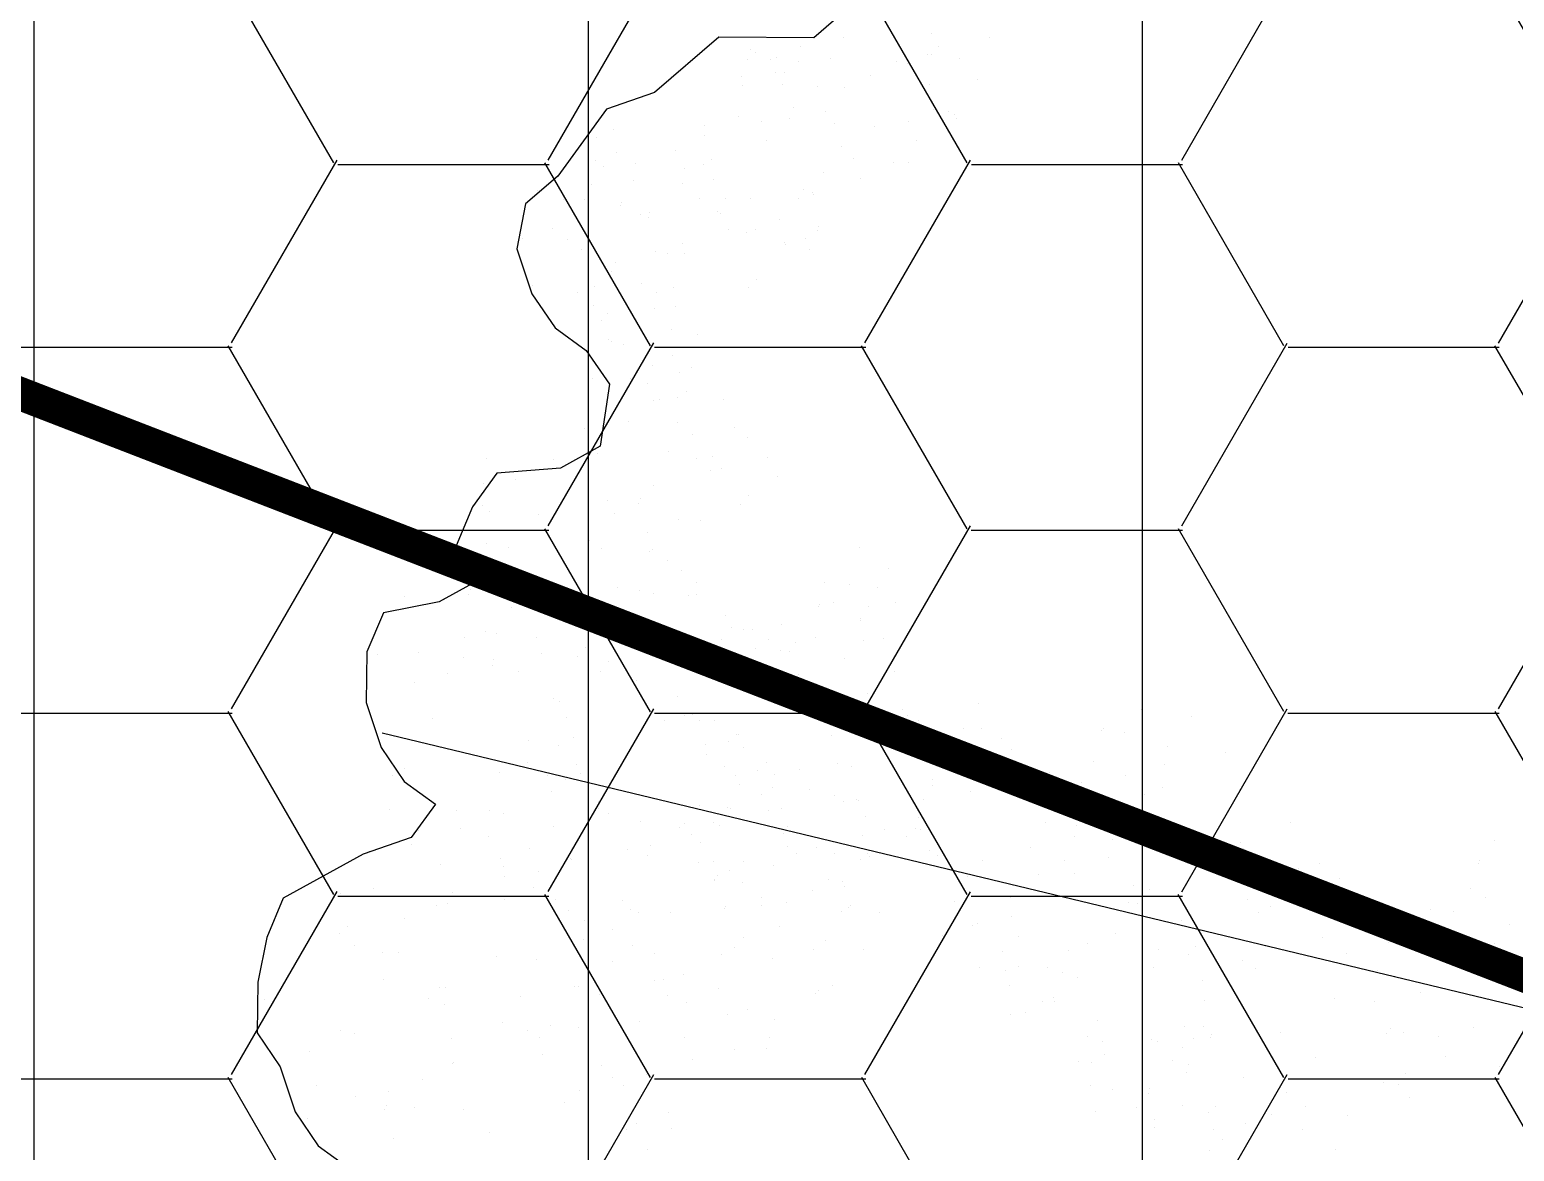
# Model space of a CAD drawing. Extents: x 671027 to 671614, y 802418 to 802669.
# Drawn here: x 671418.496 to 671419.836, y 802565.812 to 802566.824 of the extents above; entities that cross this region are included whole.
import ezdxf

# ---------------------------------------------------------------- set-up
doc = ezdxf.new("R2010")
doc.units = 0
for name, color, linetype in [('drip line', 7, 'Continuous'), ('fetcs malty hade', 8, 'Continuous'), ('Pipe-Lateral-10 Bars-32mm', 7, 'Continuous'), ('shrubs-Gc', 7, 'Continuous')]:
    doc.layers.add(name, color=color, linetype=linetype)
doc.styles.get("Standard").update_dxf_attribs({"font": 'arial.ttf'})
doc.linetypes.add('32mm', pattern='A,0.5,-0.2,["32mm",Standard,S=0.1,R=0,X=-0.1,Y=-0.05],-0.5', length=1.2)
pattern_1 = [(90, (0, 0), (-0.5, 0), [])]

# ---------------------------------------------------------------- blocks, each defined once
blk = doc.blocks.new('wt')
at = {"layer": 'fetcs malty hade', "color": 0}
for p, q in [((-0.18048, 0.85836, -0.01022), (-0.15742, 0.86549, -0.01022)), ((-0.15742, 0.86549, -0.01022), (-0.13093, 0.86884, -0.01022)), ((-0.14797, 0.86317, -0.01022), (-0.14797, 0.86317, -0.01022)), ((-0.13093, 0.86884, -0.01022), (-0.11182, 0.85861, -0.01022)), ((-0.20011, 0.84746, -0.01022), (-0.18048, 0.85836, -0.01022)), ((-0.11182, 0.85861, -0.01022), (-0.0873, 0.85328, -0.01022)), ((-0.21883, 0.80295, -0.01022), (-0.20011, 0.84746, -0.01022)), ((-0.0873, 0.85328, -0.01022), (-0.06819, 0.84305, -0.01022)), ((-0.08306, 0.84729, -0.01022), (-0.08306, 0.84729, -0.01022)), ((-0.1183, 0.8422, -0.01022), (-0.1183, 0.8422, -0.01022)), ((-0.10014, 0.84051, -0.01022), (-0.10014, 0.84051, -0.01022)), ((-0.06819, 0.84305, -0.01022), (-0.05449, 0.82792, -0.01022)), ((-0.12738, 0.82502, -0.01022), (-0.12738, 0.82502, -0.01022)), ((-0.1996, 0.8173, -0.01022), (-0.1996, 0.8173, -0.01022)), ((-0.17846, 0.81986, -0.01022), (-0.17846, 0.81986, -0.01022)), ((-0.12501, 0.81789, -0.01022), (-0.12501, 0.81789, -0.01022)), ((-0.09193, 0.82084, -0.01022), (-0.09193, 0.82084, -0.01022)), ((-0.18145, 0.81561, -0.01022), (-0.18145, 0.81561, -0.01022)), ((-0.17139, 0.81287, -0.01022), (-0.17139, 0.81287, -0.01022)), ((-0.22476, 0.77692, -0.01022), (-0.21883, 0.80295, -0.01022)), ((-0.09246, 0.8029, -0.01022), (-0.09246, 0.8029, -0.01022)), ((-0.0857, 0.80489, -0.01022), (-0.0857, 0.80489, -0.01022)), ((-0.08341, 0.80648, -0.01022), (-0.08341, 0.80648, -0.01022)), ((-0.06755, 0.8032, -0.01022), (-0.06755, 0.8032, -0.01022)), ((-0.32479, 0.78957, -0.01022), (-0.2983, 0.79291, -0.01022)), ((-0.2983, 0.79291, -0.01022), (-0.27378, 0.78758, -0.01022)), ((-0.22001, 0.79953, -0.01022), (-0.22001, 0.79953, -0.01022)), ((-0.20018, 0.79956, -0.01022), (-0.20018, 0.79956, -0.01022)), ((-0.16595, 0.79854, -0.01022), (-0.16595, 0.79854, -0.01022)), ((-0.15196, 0.79938, -0.01022), (-0.15196, 0.79938, -0.01022)), ((-0.34442, 0.77866, -0.01022), (-0.32479, 0.78957, -0.01022)), ((0, 0, -0.01022), (-0.2813, 0.78617, -0.01022)), ((-0.27378, 0.78758, -0.01022), (-0.25467, 0.77735, -0.01022)), ((-0.24097, 0.78688, -0.01022), (-0.24097, 0.78688, -0.01022)), ((-0.18265, 0.78518, -0.01022), (-0.18265, 0.78518, -0.01022)), ((-0.16501, 0.78992, -0.01022), (-0.16501, 0.78992, -0.01022)), ((-0.09691, 0.78467, -0.01022), (-0.09691, 0.78467, -0.01022)), ((-0.08275, 0.79034, -0.01022), (-0.08275, 0.79034, -0.01022)), ((-0.34693, 0.74885, -0.01022), (-0.34442, 0.77866, -0.01022)), ((-0.32286, 0.78418, -0.01022), (-0.32286, 0.78418, -0.01022)), ((-0.25833, 0.78309, -0.01022), (-0.25833, 0.78309, -0.01022)), ((-0.25467, 0.77735, -0.01022), (-0.24097, 0.76223, -0.01022)), ((-0.24097, 0.76223, -0.01022), (-0.22476, 0.77692, -0.01022)), ((-0.22102, 0.77693, -0.01022), (-0.22102, 0.77693, -0.01022)), ((-0.13924, 0.77711, -0.01022), (-0.13924, 0.77711, -0.01022)), ((-0.26158, 0.77626, -0.01022), (-0.26158, 0.77626, -0.01022)), ((-0.22819, 0.77277, -0.01022), (-0.22819, 0.77277, -0.01022)), ((-0.14443, 0.77068, -0.01022), (-0.14443, 0.77068, -0.01022)), ((-0.13533, 0.76895, -0.01022), (-0.13533, 0.76895, -0.01022)), ((-0.35194, 0.76667, -0.01022), (-0.35194, 0.76667, -0.01022)), ((-0.32168, 0.76242, -0.01022), (-0.32168, 0.76242, -0.01022)), ((-0.30595, 0.76654, -0.01022), (-0.30595, 0.76654, -0.01022)), ((-0.20885, 0.76287, -0.01022), (-0.20885, 0.76287, -0.01022)), ((-0.18799, 0.76158, -0.01022), (-0.18799, 0.76158, -0.01022)), ((-0.18769, 0.76735, -0.01022), (-0.18769, 0.76735, -0.01022)), ((-0.14416, 0.76705, -0.01022), (-0.14416, 0.76705, -0.01022)), ((-0.11717, 0.76726, -0.01022), (-0.11717, 0.76726, -0.01022)), ((-0.10407, 0.76747, -0.01022), (-0.10407, 0.76747, -0.01022)), ((-0.1036, 0.76771, -0.01022), (-0.1036, 0.76771, -0.01022)), ((-0.07901, 0.76491, -0.01022), (-0.07901, 0.76491, -0.01022)), ((-0.28612, 0.75882, -0.01022), (-0.28612, 0.75882, -0.01022)), ((-0.19338, 0.75818, -0.01022), (-0.19338, 0.75818, -0.01022)), ((-0.35628, 0.72659, -0.01022), (-0.34693, 0.74885, -0.01022)), ((-0.3485, 0.74646, -0.01022), (-0.3485, 0.74646, -0.01022)), ((-0.30889, 0.74831, -0.01022), (-0.30889, 0.74831, -0.01022)), ((-0.23654, 0.7516, -0.01022), (-0.23654, 0.7516, -0.01022)), ((-0.22653, 0.75071, -0.01022), (-0.22653, 0.75071, -0.01022)), ((-0.06531, 0.75257, -0.01022), (-0.06531, 0.75257, -0.01022)), ((-0.32655, 0.73747, -0.01022), (-0.32655, 0.73747, -0.01022)), ((-0.31658, 0.7391, -0.01022), (-0.31658, 0.7391, -0.01022)), ((-0.15755, 0.7389, -0.01022), (-0.15755, 0.7389, -0.01022)), ((-0.12264, 0.73919, -0.01022), (-0.12264, 0.73919, -0.01022)), ((-0.39503, 0.72591, -0.01022), (-0.37539, 0.73682, -0.01022)), ((-0.37539, 0.73682, -0.01022), (-0.35628, 0.72659, -0.01022)), ((-0.36682, 0.73435, -0.01022), (-0.36682, 0.73435, -0.01022)), ((-0.35142, 0.73176, -0.01022), (-0.35142, 0.73176, -0.01022)), ((-0.34894, 0.733, -0.01022), (-0.34894, 0.733, -0.01022)), ((-0.2346, 0.73405, -0.01022), (-0.2346, 0.73405, -0.01022)), ((-0.22091, 0.73627, -0.01022), (-0.22091, 0.73627, -0.01022)), ((-0.20864, 0.73094, -0.01022), (-0.20864, 0.73094, -0.01022)), ((-0.20434, 0.72981, -0.01022), (-0.20434, 0.72981, -0.01022)), ((-0.19915, 0.72988, -0.01022), (-0.19915, 0.72988, -0.01022)), ((-0.18706, 0.73138, -0.01022), (-0.18706, 0.73138, -0.01022)), ((-0.41124, 0.71123, -0.01022), (-0.39503, 0.72591, -0.01022)), ((-0.32865, 0.72605, -0.01022), (-0.32865, 0.72605, -0.01022)), ((-0.31377, 0.72336, -0.01022), (-0.31377, 0.72336, -0.01022)), ((-0.31049, 0.72436, -0.01022), (-0.31049, 0.72436, -0.01022)), ((-0.25405, 0.72665, -0.01022), (-0.25405, 0.72665, -0.01022)), ((-0.23223, 0.72693, -0.01022), (-0.23223, 0.72693, -0.01022)), ((-0.13522, 0.7283, -0.01022), (-0.13522, 0.7283, -0.01022)), ((-0.11707, 0.72661, -0.01022), (-0.11707, 0.72661, -0.01022)), ((-0.41949, 0.71585, -0.01022), (-0.41949, 0.71585, -0.01022)), ((-0.40687, 0.71904, -0.01022), (-0.40687, 0.71904, -0.01022)), ((-0.3949, 0.72054, -0.01022), (-0.3949, 0.72054, -0.01022)), ((-0.39153, 0.71713, -0.01022), (-0.39153, 0.71713, -0.01022)), ((-0.37506, 0.72057, -0.01022), (-0.37506, 0.72057, -0.01022)), ((-0.32684, 0.72039, -0.01022), (-0.32684, 0.72039, -0.01022)), ((-0.21245, 0.71524, -0.01022), (-0.21245, 0.71524, -0.01022)), ((-0.19155, 0.7157, -0.01022), (-0.19155, 0.7157, -0.01022)), ((-0.15366, 0.71817, -0.01022), (-0.15366, 0.71817, -0.01022)), ((-0.11833, 0.71453, -0.01022), (-0.11833, 0.71453, -0.01022)), ((-0.11236, 0.72096, -0.01022), (-0.11236, 0.72096, -0.01022)), ((-0.10356, 0.72038, -0.01022), (-0.10356, 0.72038, -0.01022)), ((-0.41032, 0.67763, -0.01022), (-0.41124, 0.71123, -0.01022)), ((-0.3717, 0.70941, -0.01022), (-0.3717, 0.70941, -0.01022)), ((-0.33989, 0.71093, -0.01022), (-0.33989, 0.71093, -0.01022)), ((-0.30593, 0.71088, -0.01022), (-0.30593, 0.71088, -0.01022)), ((-0.26931, 0.70946, -0.01022), (-0.26931, 0.70946, -0.01022)), ((-0.25764, 0.71135, -0.01022), (-0.25764, 0.71135, -0.01022)), ((-0.19968, 0.71194, -0.01022), (-0.19968, 0.71194, -0.01022)), ((-0.07719, 0.71133, -0.01022), (-0.07719, 0.71133, -0.01022)), ((-0.40671, 0.70174, -0.01022), (-0.40671, 0.70174, -0.01022)), ((-0.35054, 0.70231, -0.01022), (-0.35054, 0.70231, -0.01022)), ((-0.32295, 0.69965, -0.01022), (-0.32295, 0.69965, -0.01022)), ((-0.31412, 0.69812, -0.01022), (-0.31412, 0.69812, -0.01022)), ((-0.24948, 0.70174, -0.01022), (-0.24948, 0.70174, -0.01022)), ((-0.24087, 0.70065, -0.01022), (-0.24087, 0.70065, -0.01022)), ((-0.22247, 0.70172, -0.01022), (-0.22247, 0.70172, -0.01022)), ((-0.18411, 0.70472, -0.01022), (-0.18411, 0.70472, -0.01022)), ((-0.17757, 0.69808, -0.01022), (-0.17757, 0.69808, -0.01022)), ((-0.13716, 0.69949, -0.01022), (-0.13716, 0.69949, -0.01022)), ((-0.11533, 0.69977, -0.01022), (-0.11533, 0.69977, -0.01022)), ((-0.08226, 0.70272, -0.01022), (-0.08226, 0.70272, -0.01022)), ((-0.38737, 0.69184, -0.01022), (-0.38737, 0.69184, -0.01022)), ((-0.28987, 0.69422, -0.01022), (-0.28987, 0.69422, -0.01022)), ((-0.28803, 0.69111, -0.01022), (-0.28803, 0.69111, -0.01022)), ((-0.26485, 0.69434, -0.01022), (-0.26485, 0.69434, -0.01022)), ((-0.24669, 0.69265, -0.01022), (-0.24669, 0.69265, -0.01022)), ((-0.20473, 0.6941, -0.01022), (-0.20473, 0.6941, -0.01022)), ((-0.20412, 0.69371, -0.01022), (-0.20412, 0.69371, -0.01022)), ((-0.17133, 0.69061, -0.01022), (-0.17133, 0.69061, -0.01022)), ((-0.16125, 0.6922, -0.01022), (-0.16125, 0.6922, -0.01022)), ((-0.13728, 0.69739, -0.01022), (-0.13728, 0.69739, -0.01022)), ((-0.55107, 0.68092, -0.01022), (-0.528, 0.68805, -0.01022)), ((-0.53301, 0.68451, -0.01022), (-0.53301, 0.68451, -0.01022)), ((-0.528, 0.68805, -0.01022), (-0.50349, 0.68272, -0.01022)), ((-0.50349, 0.68272, -0.01022), (-0.48438, 0.67249, -0.01022)), ((-0.27895, 0.68848, -0.01022), (-0.27895, 0.68848, -0.01022)), ((-0.26828, 0.68586, -0.01022), (-0.26828, 0.68586, -0.01022)), ((-0.25389, 0.68592, -0.01022), (-0.25389, 0.68592, -0.01022)), ((-0.24909, 0.68438, -0.01022), (-0.24909, 0.68438, -0.01022)), ((-0.20022, 0.68571, -0.01022), (-0.20022, 0.68571, -0.01022)), ((-0.13187, 0.68668, -0.01022), (-0.13187, 0.68668, -0.01022)), ((-0.09438, 0.68988, -0.01022), (-0.09438, 0.68988, -0.01022)), ((-0.0873, 0.68488, -0.01022), (-0.0873, 0.68488, -0.01022)), ((-0.56385, 0.66245, -0.01022), (-0.55107, 0.68092, -0.01022)), ((-0.5078, 0.68188, -0.01022), (-0.5078, 0.68188, -0.01022)), ((-0.41967, 0.65538, -0.01022), (-0.41032, 0.67763, -0.01022)), ((-0.41506, 0.68057, -0.01022), (-0.41506, 0.68057, -0.01022)), ((-0.31479, 0.67468, -0.01022), (-0.31479, 0.67468, -0.01022)), ((-0.3102, 0.67919, -0.01022), (-0.3102, 0.67919, -0.01022)), ((-0.23311, 0.67623, -0.01022), (-0.23311, 0.67623, -0.01022)), ((-0.22926, 0.67665, -0.01022), (-0.22926, 0.67665, -0.01022)), ((-0.16505, 0.67608, -0.01022), (-0.16505, 0.67608, -0.01022)), ((-0.14846, 0.67809, -0.01022), (-0.14846, 0.67809, -0.01022)), ((-0.08234, 0.67932, -0.01022), (-0.08234, 0.67932, -0.01022)), ((-0.06201, 0.67453, -0.01022), (-0.06201, 0.67453, -0.01022)), ((-0.0592, 0.68025, -0.01022), (-0.0592, 0.68025, -0.01022)), ((-0.55757, 0.67409, -0.01022), (-0.55757, 0.67409, -0.01022)), ((-0.53661, 0.66812, -0.01022), (-0.53661, 0.66812, -0.01022)), ((-0.48438, 0.67249, -0.01022), (-0.47068, 0.65736, -0.01022)), ((-0.37049, 0.66669, -0.01022), (-0.37049, 0.66669, -0.01022)), ((-0.30116, 0.66816, -0.01022), (-0.30116, 0.66816, -0.01022)), ((-0.22622, 0.67186, -0.01022), (-0.22622, 0.67186, -0.01022)), ((-0.17968, 0.66943, -0.01022), (-0.17968, 0.66943, -0.01022)), ((-0.11522, 0.66725, -0.01022), (-0.11522, 0.66725, -0.01022)), ((-0.04745, 0.67058, -0.01022), (-0.04745, 0.67058, -0.01022)), ((-0.59627, 0.63307, -0.01022), (-0.56385, 0.66245, -0.01022)), ((-0.55135, 0.66066, -0.01022), (-0.55135, 0.66066, -0.01022)), ((-0.52994, 0.66073, -0.01022), (-0.52994, 0.66073, -0.01022)), ((-0.42994, 0.66248, -0.01022), (-0.42994, 0.66248, -0.01022)), ((-0.36558, 0.66035, -0.01022), (-0.36558, 0.66035, -0.01022)), ((-0.33375, 0.65975, -0.01022), (-0.33375, 0.65975, -0.01022)), ((-0.30608, 0.66352, -0.01022), (-0.30608, 0.66352, -0.01022)), ((-0.20639, 0.66413, -0.01022), (-0.20639, 0.66413, -0.01022)), ((-0.17459, 0.66566, -0.01022), (-0.17459, 0.66566, -0.01022)), ((-0.17253, 0.66161, -0.01022), (-0.17253, 0.66161, -0.01022)), ((-0.15578, 0.66659, -0.01022), (-0.15578, 0.66659, -0.01022)), ((-0.08723, 0.66655, -0.01022), (-0.08723, 0.66655, -0.01022)), ((-0.52383, 0.65401, -0.01022), (-0.52383, 0.65401, -0.01022)), ((-0.50144, 0.65848, -0.01022), (-0.50144, 0.65848, -0.01022)), ((-0.49387, 0.65112, -0.01022), (-0.49387, 0.65112, -0.01022)), ((-0.47754, 0.65521, -0.01022), (-0.47754, 0.65521, -0.01022)), ((-0.47068, 0.65736, -0.01022), (-0.45157, 0.64714, -0.01022)), ((-0.45572, 0.6555, -0.01022), (-0.45572, 0.6555, -0.01022)), ((-0.45157, 0.64714, -0.01022), (-0.41967, 0.65538, -0.01022)), ((-0.41611, 0.65735, -0.01022), (-0.41611, 0.65735, -0.01022)), ((-0.3909, 0.65472, -0.01022), (-0.3909, 0.65472, -0.01022)), ((-0.38352, 0.65195, -0.01022), (-0.38352, 0.65195, -0.01022)), ((-0.34424, 0.65451, -0.01022), (-0.34424, 0.65451, -0.01022)), ((-0.32609, 0.65282, -0.01022), (-0.32609, 0.65282, -0.01022)), ((-0.22039, 0.65554, -0.01022), (-0.22039, 0.65554, -0.01022)), ((-0.20684, 0.65147, -0.01022), (-0.20684, 0.65147, -0.01022)), ((-0.20223, 0.65385, -0.01022), (-0.20223, 0.65385, -0.01022)), ((-0.15008, 0.65554, -0.01022), (-0.15008, 0.65554, -0.01022)), ((-0.13615, 0.65705, -0.01022), (-0.13615, 0.65705, -0.01022)), ((-0.13602, 0.65222, -0.01022), (-0.13602, 0.65222, -0.01022)), ((-0.12728, 0.65124, -0.01022), (-0.12728, 0.65124, -0.01022)), ((-0.06578, 0.65703, -0.01022), (-0.06578, 0.65703, -0.01022)), ((-0.05716, 0.65644, -0.01022), (-0.05716, 0.65644, -0.01022)), ((-0.55745, 0.64549, -0.01022), (-0.55745, 0.64549, -0.01022)), ((-0.55027, 0.64952, -0.01022), (-0.55027, 0.64952, -0.01022)), ((-0.50358, 0.64943, -0.01022), (-0.50358, 0.64943, -0.01022)), ((-0.48865, 0.64437, -0.01022), (-0.48865, 0.64437, -0.01022)), ((-0.48542, 0.64774, -0.01022), (-0.48542, 0.64774, -0.01022)), ((-0.47537, 0.645, -0.01022), (-0.47537, 0.645, -0.01022)), ((-0.47404, 0.64339, -0.01022), (-0.47404, 0.64339, -0.01022)), ((-0.29456, 0.64959, -0.01022), (-0.29456, 0.64959, -0.01022)), ((-0.1707, 0.64492, -0.01022), (-0.1707, 0.64492, -0.01022)), ((-0.1042, 0.64473, -0.01022), (-0.1042, 0.64473, -0.01022)), ((-0.58176, 0.64005, -0.01022), (-0.58176, 0.64005, -0.01022)), ((-0.56979, 0.64155, -0.01022), (-0.56979, 0.64155, -0.01022)), ((-0.56642, 0.63814, -0.01022), (-0.56642, 0.63814, -0.01022)), ((-0.51495, 0.63708, -0.01022), (-0.51495, 0.63708, -0.01022)), ((-0.51051, 0.63964, -0.01022), (-0.51051, 0.63964, -0.01022)), ((-0.47176, 0.63751, -0.01022), (-0.47176, 0.63751, -0.01022)), ((-0.45361, 0.63582, -0.01022), (-0.45361, 0.63582, -0.01022)), ((-0.43095, 0.63941, -0.01022), (-0.43095, 0.63941, -0.01022)), ((-0.38968, 0.63702, -0.01022), (-0.38968, 0.63702, -0.01022)), ((-0.38738, 0.63862, -0.01022), (-0.38738, 0.63862, -0.01022)), ((-0.37152, 0.63533, -0.01022), (-0.37152, 0.63533, -0.01022)), ((-0.36127, 0.63569, -0.01022), (-0.36127, 0.63569, -0.01022)), ((-0.34182, 0.64309, -0.01022), (-0.34182, 0.64309, -0.01022)), ((-0.33945, 0.63597, -0.01022), (-0.33945, 0.63597, -0.01022)), ((-0.31156, 0.63884, -0.01022), (-0.31156, 0.63884, -0.01022)), ((-0.2717, 0.63707, -0.01022), (-0.2717, 0.63707, -0.01022)), ((-0.1373, 0.64143, -0.01022), (-0.1373, 0.64143, -0.01022)), ((-0.12248, 0.64132, -0.01022), (-0.12248, 0.64132, -0.01022)), ((-0.09211, 0.6416, -0.01022), (-0.09211, 0.6416, -0.01022)), ((-0.6022, 0.60704, -0.01022), (-0.59627, 0.63307, -0.01022)), ((-0.58523, 0.63071, -0.01022), (-0.58523, 0.63071, -0.01022)), ((-0.57283, 0.63008, -0.01022), (-0.57283, 0.63008, -0.01022)), ((-0.54658, 0.63042, -0.01022), (-0.54658, 0.63042, -0.01022)), ((-0.54467, 0.63138, -0.01022), (-0.54467, 0.63138, -0.01022)), ((-0.39578, 0.62978, -0.01022), (-0.39578, 0.62978, -0.01022)), ((-0.36264, 0.63369, -0.01022), (-0.36264, 0.63369, -0.01022)), ((-0.30169, 0.63064, -0.01022), (-0.30169, 0.63064, -0.01022)), ((-0.28354, 0.62895, -0.01022), (-0.28354, 0.62895, -0.01022)), ((-0.21686, 0.63259, -0.01022), (-0.21686, 0.63259, -0.01022)), ((-0.21506, 0.6352, -0.01022), (-0.21506, 0.6352, -0.01022)), ((-0.21078, 0.62942, -0.01022), (-0.21078, 0.62942, -0.01022)), ((-0.19523, 0.62747, -0.01022), (-0.19523, 0.62747, -0.01022)), ((-0.5659, 0.62081, -0.01022), (-0.5659, 0.62081, -0.01022)), ((-0.55719, 0.62295, -0.01022), (-0.55719, 0.62295, -0.01022)), ((-0.53904, 0.62126, -0.01022), (-0.53904, 0.62126, -0.01022)), ((-0.50293, 0.62461, -0.01022), (-0.50293, 0.62461, -0.01022)), ((-0.45898, 0.6234, -0.01022), (-0.45898, 0.6234, -0.01022)), ((-0.44989, 0.62685, -0.01022), (-0.44989, 0.62685, -0.01022)), ((-0.44082, 0.62171, -0.01022), (-0.44082, 0.62171, -0.01022)), ((-0.4408, 0.62506, -0.01022), (-0.4408, 0.62506, -0.01022)), ((-0.41315, 0.61991, -0.01022), (-0.41315, 0.61991, -0.01022)), ((-0.35557, 0.6267, -0.01022), (-0.35557, 0.6267, -0.01022)), ((-0.3069, 0.62097, -0.01022), (-0.3069, 0.62097, -0.01022)), ((-0.29877, 0.62474, -0.01022), (-0.29877, 0.62474, -0.01022)), ((-0.27356, 0.62211, -0.01022), (-0.27356, 0.62211, -0.01022)), ((-0.27348, 0.62621, -0.01022), (-0.27348, 0.62621, -0.01022)), ((-0.22555, 0.62357, -0.01022), (-0.22555, 0.62357, -0.01022)), ((-0.20582, 0.62524, -0.01022), (-0.20582, 0.62524, -0.01022)), ((-0.1855, 0.61983, -0.01022), (-0.1855, 0.61983, -0.01022)), ((-0.18505, 0.61998, -0.01022), (-0.18505, 0.61998, -0.01022)), ((-0.14565, 0.62026, -0.01022), (-0.14565, 0.62026, -0.01022)), ((-0.12829, 0.62405, -0.01022), (-0.12829, 0.62405, -0.01022)), ((-0.11423, 0.62074, -0.01022), (-0.11423, 0.62074, -0.01022)), ((-0.53935, 0.61633, -0.01022), (-0.53935, 0.61633, -0.01022)), ((-0.53674, 0.61717, -0.01022), (-0.53674, 0.61717, -0.01022)), ((-0.51858, 0.61548, -0.01022), (-0.51858, 0.61548, -0.01022)), ((-0.49705, 0.61732, -0.01022), (-0.49705, 0.61732, -0.01022)), ((-0.48901, 0.61913, -0.01022), (-0.48901, 0.61913, -0.01022)), ((-0.46292, 0.61212, -0.01022), (-0.46292, 0.61212, -0.01022)), ((-0.441, 0.61213, -0.01022), (-0.441, 0.61213, -0.01022)), ((-0.42761, 0.61335, -0.01022), (-0.42761, 0.61335, -0.01022)), ((-0.37653, 0.6185, -0.01022), (-0.37653, 0.6185, -0.01022)), ((-0.34985, 0.61958, -0.01022), (-0.34985, 0.61958, -0.01022)), ((-0.34279, 0.61259, -0.01022), (-0.34279, 0.61259, -0.01022)), ((-0.33646, 0.61751, -0.01022), (-0.33646, 0.61751, -0.01022)), ((-0.33613, 0.61321, -0.01022), (-0.33613, 0.61321, -0.01022)), ((-0.26988, 0.61872, -0.01022), (-0.26988, 0.61872, -0.01022)), ((-0.2569, 0.61727, -0.01022), (-0.2569, 0.61727, -0.01022)), ((-0.25172, 0.61703, -0.01022), (-0.25172, 0.61703, -0.01022)), ((-0.21555, 0.61722, -0.01022), (-0.21555, 0.61722, -0.01022)), ((-0.21345, 0.6141, -0.01022), (-0.21345, 0.6141, -0.01022)), ((-0.19529, 0.61932, -0.01022), (-0.19529, 0.61932, -0.01022)), ((-0.18948, 0.61176, -0.01022), (-0.18948, 0.61176, -0.01022)), ((-0.18779, 0.61823, -0.01022), (-0.18779, 0.61823, -0.01022)), ((-0.17065, 0.6156, -0.01022), (-0.17065, 0.6156, -0.01022)), ((-0.16964, 0.61654, -0.01022), (-0.16964, 0.61654, -0.01022)), ((-0.14891, 0.61343, -0.01022), (-0.14891, 0.61343, -0.01022)), ((-0.09502, 0.61892, -0.01022), (-0.09502, 0.61892, -0.01022)), ((-0.62777, 0.5701, -0.01022), (-0.6022, 0.60704, -0.01022)), ((-0.51691, 0.60945, -0.01022), (-0.51691, 0.60945, -0.01022)), ((-0.49875, 0.60776, -0.01022), (-0.49875, 0.60776, -0.01022)), ((-0.48872, 0.60816, -0.01022), (-0.48872, 0.60816, -0.01022)), ((-0.47713, 0.61153, -0.01022), (-0.47713, 0.61153, -0.01022)), ((-0.45384, 0.60949, -0.01022), (-0.45384, 0.60949, -0.01022)), ((-0.44317, 0.60687, -0.01022), (-0.44317, 0.60687, -0.01022)), ((-0.42055, 0.60636, -0.01022), (-0.42055, 0.60636, -0.01022)), ((-0.40778, 0.60562, -0.01022), (-0.40778, 0.60562, -0.01022)), ((-0.37511, 0.60672, -0.01022), (-0.37511, 0.60672, -0.01022)), ((-0.26926, 0.61089, -0.01022), (-0.26926, 0.61089, -0.01022)), ((-0.25709, 0.60461, -0.01022), (-0.25709, 0.60461, -0.01022)), ((-0.24438, 0.60853, -0.01022), (-0.24438, 0.60853, -0.01022)), ((-0.22255, 0.60881, -0.01022), (-0.22255, 0.60881, -0.01022)), ((-0.22173, 0.60764, -0.01022), (-0.22173, 0.60764, -0.01022)), ((-0.1825, 0.60521, -0.01022), (-0.1825, 0.60521, -0.01022)), ((-0.15369, 0.60791, -0.01022), (-0.15369, 0.60791, -0.01022)), ((-0.11551, 0.60994, -0.01022), (-0.11551, 0.60994, -0.01022)), ((-0.57088, 0.5992, -0.01022), (-0.57088, 0.5992, -0.01022)), ((-0.55272, 0.59751, -0.01022), (-0.55272, 0.59751, -0.01022)), ((-0.52151, 0.6006, -0.01022), (-0.52151, 0.6006, -0.01022)), ((-0.51624, 0.60034, -0.01022), (-0.51624, 0.60034, -0.01022)), ((-0.47258, 0.5979, -0.01022), (-0.47258, 0.5979, -0.01022)), ((-0.45594, 0.60292, -0.01022), (-0.45594, 0.60292, -0.01022)), ((-0.408, 0.59724, -0.01022), (-0.408, 0.59724, -0.01022)), ((-0.40072, 0.59863, -0.01022), (-0.40072, 0.59863, -0.01022)), ((-0.32335, 0.5991, -0.01022), (-0.32335, 0.5991, -0.01022)), ((-0.3167, 0.59669, -0.01022), (-0.3167, 0.59669, -0.01022)), ((-0.31134, 0.60275, -0.01022), (-0.31134, 0.60275, -0.01022)), ((-0.26053, 0.60041, -0.01022), (-0.26053, 0.60041, -0.01022)), ((-0.26026, 0.59898, -0.01022), (-0.26026, 0.59898, -0.01022)), ((-0.25334, 0.59702, -0.01022), (-0.25334, 0.59702, -0.01022)), ((-0.23894, 0.60292, -0.01022), (-0.23894, 0.60292, -0.01022)), ((-0.23409, 0.60126, -0.01022), (-0.23409, 0.60126, -0.01022)), ((-0.19327, 0.60371, -0.01022), (-0.19327, 0.60371, -0.01022)), ((-0.16904, 0.59661, -0.01022), (-0.16904, 0.59661, -0.01022)), ((-0.10865, 0.59641, -0.01022), (-0.10865, 0.59641, -0.01022)), ((-0.09952, 0.59997, -0.01022), (-0.09952, 0.59997, -0.01022)), ((-0.09388, 0.60226, -0.01022), (-0.09388, 0.60226, -0.01022)), ((-0.56075, 0.59558, -0.01022), (-0.56075, 0.59558, -0.01022)), ((-0.54411, 0.58932, -0.01022), (-0.54411, 0.58932, -0.01022)), ((-0.4374, 0.58826, -0.01022), (-0.4374, 0.58826, -0.01022)), ((-0.40111, 0.59287, -0.01022), (-0.40111, 0.59287, -0.01022)), ((-0.31502, 0.59066, -0.01022), (-0.31502, 0.59066, -0.01022)), ((-0.29687, 0.58897, -0.01022), (-0.29687, 0.58897, -0.01022)), ((-0.29625, 0.59275, -0.01022), (-0.29625, 0.59275, -0.01022)), ((-0.24043, 0.59125, -0.01022), (-0.24043, 0.59125, -0.01022)), ((-0.22752, 0.59065, -0.01022), (-0.22752, 0.59065, -0.01022)), ((-0.18956, 0.58836, -0.01022), (-0.18956, 0.58836, -0.01022)), ((-0.17344, 0.59599, -0.01022), (-0.17344, 0.59599, -0.01022)), ((-0.15739, 0.58829, -0.01022), (-0.15739, 0.58829, -0.01022)), ((-0.1409, 0.5938, -0.01022), (-0.1409, 0.5938, -0.01022)), ((-0.58221, 0.58239, -0.01022), (-0.58221, 0.58239, -0.01022)), ((-0.57684, 0.58315, -0.01022), (-0.57684, 0.58315, -0.01022)), ((-0.56406, 0.5807, -0.01022), (-0.56406, 0.5807, -0.01022)), ((-0.56156, 0.58529, -0.01022), (-0.56156, 0.58529, -0.01022)), ((-0.55327, 0.58071, -0.01022), (-0.55327, 0.58071, -0.01022)), ((-0.53612, 0.58049, -0.01022), (-0.53612, 0.58049, -0.01022)), ((-0.422, 0.58372, -0.01022), (-0.422, 0.58372, -0.01022)), ((-0.38536, 0.58044, -0.01022), (-0.38536, 0.58044, -0.01022)), ((-0.38128, 0.58514, -0.01022), (-0.38128, 0.58514, -0.01022)), ((-0.31467, 0.58602, -0.01022), (-0.31467, 0.58602, -0.01022)), ((-0.30442, 0.58548, -0.01022), (-0.30442, 0.58548, -0.01022)), ((-0.24431, 0.586, -0.01022), (-0.24431, 0.586, -0.01022)), ((-0.23742, 0.58229, -0.01022), (-0.23742, 0.58229, -0.01022)), ((-0.23047, 0.5845, -0.01022), (-0.23047, 0.5845, -0.01022)), ((-0.21927, 0.5806, -0.01022), (-0.21927, 0.5806, -0.01022)), ((-0.21866, 0.58757, -0.01022), (-0.21866, 0.58757, -0.01022)), ((-0.20569, 0.58106, -0.01022), (-0.20569, 0.58106, -0.01022)), ((-0.16922, 0.58357, -0.01022), (-0.16922, 0.58357, -0.01022)), ((-0.54285, 0.57582, -0.01022), (-0.54285, 0.57582, -0.01022)), ((-0.53511, 0.57902, -0.01022), (-0.53511, 0.57902, -0.01022)), ((-0.52639, 0.57566, -0.01022), (-0.52639, 0.57566, -0.01022)), ((-0.41586, 0.57768, -0.01022), (-0.41586, 0.57768, -0.01022)), ((-0.30873, 0.57819, -0.01022), (-0.30873, 0.57819, -0.01022)), ((-0.20952, 0.57853, -0.01022), (-0.20952, 0.57853, -0.01022)), ((-0.19883, 0.57984, -0.01022), (-0.19883, 0.57984, -0.01022)), ((-0.19445, 0.57559, -0.01022), (-0.19445, 0.57559, -0.01022)), ((-0.12, 0.57308, -0.01022), (-0.12, 0.57308, -0.01022)), ((-0.62197, 0.52026, -0.01022), (-0.62777, 0.5701, -0.01022)), ((-0.52333, 0.56639, -0.01022), (-0.52333, 0.56639, -0.01022)), ((-0.49445, 0.56885, -0.01022), (-0.49445, 0.56885, -0.01022)), ((-0.40417, 0.56799, -0.01022), (-0.40417, 0.56799, -0.01022)), ((-0.31582, 0.5704, -0.01022), (-0.31582, 0.5704, -0.01022)), ((-0.30216, 0.57225, -0.01022), (-0.30216, 0.57225, -0.01022)), ((-0.30113, 0.56781, -0.01022), (-0.30113, 0.56781, -0.01022)), ((-0.23874, 0.56893, -0.01022), (-0.23874, 0.56893, -0.01022)), ((-0.22771, 0.56504, -0.01022), (-0.22771, 0.56504, -0.01022)), ((-0.17434, 0.56889, -0.01022), (-0.17434, 0.56889, -0.01022)), ((-0.14725, 0.56513, -0.01022), (-0.14725, 0.56513, -0.01022)), ((-0.14337, 0.57182, -0.01022), (-0.14337, 0.57182, -0.01022)), ((-0.12123, 0.57148, -0.01022), (-0.12123, 0.57148, -0.01022)), ((-0.60584, 0.56042, -0.01022), (-0.60584, 0.56042, -0.01022)), ((-0.60109, 0.56015, -0.01022), (-0.60109, 0.56015, -0.01022)), ((-0.58476, 0.56425, -0.01022), (-0.58476, 0.56425, -0.01022)), ((-0.54116, 0.56266, -0.01022), (-0.54116, 0.56266, -0.01022)), ((-0.5247, 0.56188, -0.01022), (-0.5247, 0.56188, -0.01022)), ((-0.49812, 0.56376, -0.01022), (-0.49812, 0.56376, -0.01022)), ((-0.39358, 0.56417, -0.01022), (-0.39358, 0.56417, -0.01022)), ((-0.30574, 0.56419, -0.01022), (-0.30574, 0.56419, -0.01022)), ((-0.28853, 0.56422, -0.01022), (-0.28853, 0.56422, -0.01022)), ((-0.27449, 0.55819, -0.01022), (-0.27449, 0.55819, -0.01022)), ((-0.26699, 0.56261, -0.01022), (-0.26699, 0.56261, -0.01022)), ((-0.19673, 0.56442, -0.01022), (-0.19673, 0.56442, -0.01022)), ((-0.17891, 0.56014, -0.01022), (-0.17891, 0.56014, -0.01022)), ((-0.12354, 0.56409, -0.01022), (-0.12354, 0.56409, -0.01022)), ((-0.61933, 0.55403, -0.01022), (-0.61933, 0.55403, -0.01022)), ((-0.61779, 0.55185, -0.01022), (-0.61779, 0.55185, -0.01022)), ((-0.61447, 0.55649, -0.01022), (-0.61447, 0.55649, -0.01022)), ((-0.58126, 0.55243, -0.01022), (-0.58126, 0.55243, -0.01022)), ((-0.57066, 0.55079, -0.01022), (-0.57066, 0.55079, -0.01022)), ((-0.32417, 0.54923, -0.01022), (-0.32417, 0.54923, -0.01022)), ((-0.32301, 0.54962, -0.01022), (-0.32301, 0.54962, -0.01022)), ((-0.30682, 0.55302, -0.01022), (-0.30682, 0.55302, -0.01022)), ((-0.26414, 0.55278, -0.01022), (-0.26414, 0.55278, -0.01022)), ((-0.25466, 0.55046, -0.01022), (-0.25466, 0.55046, -0.01022)), ((-0.22285, 0.55199, -0.01022), (-0.22285, 0.55199, -0.01022)), ((-0.19254, 0.55541, -0.01022), (-0.19254, 0.55541, -0.01022)), ((-0.17734, 0.55266, -0.01022), (-0.17734, 0.55266, -0.01022)), ((-0.17463, 0.55181, -0.01022), (-0.17463, 0.55181, -0.01022)), ((-0.16445, 0.55003, -0.01022), (-0.16445, 0.55003, -0.01022)), ((-0.16348, 0.55112, -0.01022), (-0.16348, 0.55112, -0.01022)), ((-0.16156, 0.55479, -0.01022), (-0.16156, 0.55479, -0.01022)), ((-0.61312, 0.54398, -0.01022), (-0.61312, 0.54398, -0.01022)), ((-0.60614, 0.54232, -0.01022), (-0.60614, 0.54232, -0.01022)), ((-0.52838, 0.54855, -0.01022), (-0.52838, 0.54855, -0.01022)), ((-0.51643, 0.54737, -0.01022), (-0.51643, 0.54737, -0.01022)), ((-0.51498, 0.54648, -0.01022), (-0.51498, 0.54648, -0.01022)), ((-0.33554, 0.54529, -0.01022), (-0.33554, 0.54529, -0.01022)), ((-0.32408, 0.54162, -0.01022), (-0.32408, 0.54162, -0.01022)), ((-0.23932, 0.54855, -0.01022), (-0.23932, 0.54855, -0.01022)), ((-0.23731, 0.54164, -0.01022), (-0.23731, 0.54164, -0.01022)), ((-0.21931, 0.54784, -0.01022), (-0.21931, 0.54784, -0.01022)), ((-0.18768, 0.54236, -0.01022), (-0.18768, 0.54236, -0.01022)), ((-0.1406, 0.54572, -0.01022), (-0.1406, 0.54572, -0.01022)), ((-0.61392, 0.54097, -0.01022), (-0.61392, 0.54097, -0.01022)), ((-0.60541, 0.53742, -0.01022), (-0.60541, 0.53742, -0.01022)), ((-0.59907, 0.53921, -0.01022), (-0.59907, 0.53921, -0.01022)), ((-0.58631, 0.53459, -0.01022), (-0.58631, 0.53459, -0.01022)), ((-0.58091, 0.53752, -0.01022), (-0.58091, 0.53752, -0.01022)), ((-0.54281, 0.53397, -0.01022), (-0.54281, 0.53397, -0.01022)), ((-0.53868, 0.53727, -0.01022), (-0.53868, 0.53727, -0.01022)), ((-0.51687, 0.53599, -0.01022), (-0.51687, 0.53599, -0.01022)), ((-0.51102, 0.53422, -0.01022), (-0.51102, 0.53422, -0.01022)), ((-0.29403, 0.53891, -0.01022), (-0.29403, 0.53891, -0.01022)), ((-0.21949, 0.54083, -0.01022), (-0.21949, 0.54083, -0.01022)), ((-0.21916, 0.53995, -0.01022), (-0.21916, 0.53995, -0.01022)), ((-0.21027, 0.53682, -0.01022), (-0.21027, 0.53682, -0.01022)), ((-0.20006, 0.53949, -0.01022), (-0.20006, 0.53949, -0.01022)), ((-0.19037, 0.53793, -0.01022), (-0.19037, 0.53793, -0.01022)), ((-0.18884, 0.53703, -0.01022), (-0.18884, 0.53703, -0.01022)), ((-0.15869, 0.53505, -0.01022), (-0.15869, 0.53505, -0.01022)), ((-0.61805, 0.52788, -0.01022), (-0.61805, 0.52788, -0.01022)), ((-0.61035, 0.52932, -0.01022), (-0.61035, 0.52932, -0.01022)), ((-0.54099, 0.52981, -0.01022), (-0.54099, 0.52981, -0.01022)), ((-0.53978, 0.52895, -0.01022), (-0.53978, 0.52895, -0.01022)), ((-0.52283, 0.52813, -0.01022), (-0.52283, 0.52813, -0.01022)), ((-0.52037, 0.52895, -0.01022), (-0.52037, 0.52895, -0.01022)), ((-0.33276, 0.5326, -0.01022), (-0.33276, 0.5326, -0.01022)), ((-0.31455, 0.52858, -0.01022), (-0.31455, 0.52858, -0.01022)), ((-0.31335, 0.52875, -0.01022), (-0.31335, 0.52875, -0.01022)), ((-0.30251, 0.52836, -0.01022), (-0.30251, 0.52836, -0.01022)), ((-0.2747, 0.52901, -0.01022), (-0.2747, 0.52901, -0.01022)), ((-0.20224, 0.52796, -0.01022), (-0.20224, 0.52796, -0.01022)), ((-0.63475, 0.50179, -0.01022), (-0.62197, 0.52026, -0.01022)), ((-0.59602, 0.52121, -0.01022), (-0.59602, 0.52121, -0.01022)), ((-0.58288, 0.51825, -0.01022), (-0.58288, 0.51825, -0.01022)), ((-0.55061, 0.52258, -0.01022), (-0.55061, 0.52258, -0.01022)), ((-0.35196, 0.52496, -0.01022), (-0.35196, 0.52496, -0.01022)), ((-0.32977, 0.51785, -0.01022), (-0.32977, 0.51785, -0.01022)), ((-0.31997, 0.5234, -0.01022), (-0.31997, 0.5234, -0.01022)), ((-0.30239, 0.51774, -0.01022), (-0.30239, 0.51774, -0.01022)), ((-0.61028, 0.51247, -0.01022), (-0.61028, 0.51247, -0.01022)), ((-0.576, 0.51388, -0.01022), (-0.576, 0.51388, -0.01022)), ((-0.56316, 0.51196, -0.01022), (-0.56316, 0.51196, -0.01022)), ((-0.3391, 0.51103, -0.01022), (-0.3391, 0.51103, -0.01022)), ((-0.28972, 0.51425, -0.01022), (-0.28972, 0.51425, -0.01022)), ((-0.28479, 0.51377, -0.01022), (-0.28479, 0.51377, -0.01022)), ((-0.26451, 0.51162, -0.01022), (-0.26451, 0.51162, -0.01022)), ((-0.2011, 0.5113, -0.01022), (-0.2011, 0.5113, -0.01022)), ((-0.19752, 0.51635, -0.01022), (-0.19752, 0.51635, -0.01022)), ((-0.62048, 0.50449, -0.01022), (-0.62048, 0.50449, -0.01022)), ((-0.59438, 0.50665, -0.01022), (-0.59438, 0.50665, -0.01022)), ((-0.55616, 0.50615, -0.01022), (-0.55616, 0.50615, -0.01022)), ((-0.54532, 0.50365, -0.01022), (-0.54532, 0.50365, -0.01022)), ((-0.32095, 0.50934, -0.01022), (-0.32095, 0.50934, -0.01022)), ((-0.26073, 0.50943, -0.01022), (-0.26073, 0.50943, -0.01022)), ((-0.25782, 0.50385, -0.01022), (-0.25782, 0.50385, -0.01022)), ((-0.21587, 0.50544, -0.01022), (-0.21587, 0.50544, -0.01022)), ((-0.20673, 0.50901, -0.01022), (-0.20673, 0.50901, -0.01022)), ((-0.20029, 0.50871, -0.01022), (-0.20029, 0.50871, -0.01022)), ((-0.18849, 0.50533, -0.01022), (-0.18849, 0.50533, -0.01022)), ((-0.14331, 0.50348, -0.01022), (-0.14331, 0.50348, -0.01022)), ((-0.25075, 0.49686, -0.01022), (-0.25075, 0.49686, -0.01022)), ((-0.22555, 0.4998, -0.01022), (-0.22555, 0.4998, -0.01022)), ((-0.22291, 0.50021, -0.01022), (-0.22291, 0.50021, -0.01022)), ((-0.18561, 0.50119, -0.01022), (-0.18561, 0.50119, -0.01022)), ((-0.1605, 0.49515, -0.01022), (-0.1605, 0.49515, -0.01022)), ((-0.59918, 0.49266, -0.01022), (-0.59918, 0.49266, -0.01022)), ((-0.57211, 0.49314, -0.01022), (-0.57211, 0.49314, -0.01022)), ((-0.17283, 0.48709, -0.01022), (-0.17283, 0.48709, -0.01022)), ((-0.16506, 0.48889, -0.01022), (-0.16506, 0.48889, -0.01022)), ((-0.1469, 0.4872, -0.01022), (-0.1469, 0.4872, -0.01022)), ((-0.62147, 0.47909, -0.01022), (-0.62147, 0.47909, -0.01022)), ((-0.55227, 0.48541, -0.01022), (-0.55227, 0.48541, -0.01022)), ((-0.25059, 0.48085, -0.01022), (-0.25059, 0.48085, -0.01022)), ((-0.23131, 0.48337, -0.01022), (-0.23131, 0.48337, -0.01022)), ((-0.21731, 0.4806, -0.01022), (-0.21731, 0.4806, -0.01022)), ((-0.14762, 0.48446, -0.01022), (-0.14762, 0.48446, -0.01022)), ((-0.12466, 0.48587, -0.01022), (-0.12466, 0.48587, -0.01022)), ((-0.60534, 0.4728, -0.01022), (-0.60534, 0.4728, -0.01022)), ((-0.60502, 0.47819, -0.01022), (-0.60502, 0.47819, -0.01022)), ((-0.60309, 0.4724, -0.01022), (-0.60309, 0.4724, -0.01022)), ((-0.57259, 0.47516, -0.01022), (-0.57259, 0.47516, -0.01022)), ((-0.56247, 0.47187, -0.01022), (-0.56247, 0.47187, -0.01022)), ((-0.55107, 0.47746, -0.01022), (-0.55107, 0.47746, -0.01022)), ((-0.26305, 0.47139, -0.01022), (-0.26305, 0.47139, -0.01022)), ((-0.24996, 0.47086, -0.01022), (-0.24996, 0.47086, -0.01022)), ((-0.23076, 0.47313, -0.01022), (-0.23076, 0.47313, -0.01022)), ((-0.18051, 0.47787, -0.01022), (-0.18051, 0.47787, -0.01022)), ((-0.13162, 0.47262, -0.01022), (-0.13162, 0.47262, -0.01022)), ((-0.12152, 0.472, -0.01022), (-0.12152, 0.472, -0.01022)), ((-0.11346, 0.47093, -0.01022), (-0.11346, 0.47093, -0.01022)), ((-0.09811, 0.47181, -0.01022), (-0.09811, 0.47181, -0.01022)), ((-0.15955, 0.46545, -0.01022), (-0.15955, 0.46545, -0.01022)), ((-0.14944, 0.46617, -0.01022), (-0.14944, 0.46617, -0.01022)), ((-0.13871, 0.46366, -0.01022), (-0.13871, 0.46366, -0.01022)), ((-0.1227, 0.46537, -0.01022), (-0.1227, 0.46537, -0.01022)), ((-0.09815, 0.46433, -0.01022), (-0.09815, 0.46433, -0.01022)), ((-0.61758, 0.45835, -0.01022), (-0.61758, 0.45835, -0.01022)), ((-0.61039, 0.45496, -0.01022), (-0.61039, 0.45496, -0.01022)), ((-0.60704, 0.46158, -0.01022), (-0.60704, 0.46158, -0.01022)), ((-0.60667, 0.45929, -0.01022), (-0.60667, 0.45929, -0.01022)), ((-0.59112, 0.46215, -0.01022), (-0.59112, 0.46215, -0.01022)), ((-0.57739, 0.46117, -0.01022), (-0.57739, 0.46117, -0.01022)), ((-0.24357, 0.4612, -0.01022), (-0.24357, 0.4612, -0.01022)), ((-0.23718, 0.45675, -0.01022), (-0.23718, 0.45675, -0.01022)), ((-0.57571, 0.45376, -0.01022), (-0.57571, 0.45376, -0.01022)), ((-0.57385, 0.45085, -0.01022), (-0.57385, 0.45085, -0.01022)), ((-0.5715, 0.44966, -0.01022), (-0.5715, 0.44966, -0.01022)), ((-0.2263, 0.44737, -0.01022), (-0.2263, 0.44737, -0.01022)), ((-0.22378, 0.45468, -0.01022), (-0.22378, 0.45468, -0.01022)), ((-0.18433, 0.45201, -0.01022), (-0.18433, 0.45201, -0.01022)), ((-0.16986, 0.44965, -0.01022), (-0.16986, 0.44965, -0.01022)), ((-0.1206, 0.45009, -0.01022), (-0.1206, 0.45009, -0.01022)), ((-0.1047, 0.4487, -0.01022), (-0.1047, 0.4487, -0.01022)), ((-0.10287, 0.45439, -0.01022), (-0.10287, 0.45439, -0.01022)), ((-0.10244, 0.4484, -0.01022), (-0.10244, 0.4484, -0.01022)), ((-0.60279, 0.44503, -0.01022), (-0.60279, 0.44503, -0.01022)), ((-0.19671, 0.44307, -0.01022), (-0.19671, 0.44307, -0.01022)), ((-0.11705, 0.44232, -0.01022), (-0.11705, 0.44232, -0.01022)), ((-0.59097, 0.43658, -0.01022), (-0.59097, 0.43658, -0.01022)), ((-0.2229, 0.43814, -0.01022), (-0.2229, 0.43814, -0.01022)), ((-0.17576, 0.43474, -0.01022), (-0.17576, 0.43474, -0.01022)), ((-0.12826, 0.43824, -0.01022), (-0.12826, 0.43824, -0.01022)), ((-0.11351, 0.43487, -0.01022), (-0.11351, 0.43487, -0.01022)), ((-0.08188, 0.43268, -0.01022), (-0.08188, 0.43268, -0.01022)), ((-0.06952, 0.43906, -0.01022), (-0.06952, 0.43906, -0.01022)), ((-0.06806, 0.43248, -0.01022), (-0.06806, 0.43248, -0.01022)), ((-0.05636, 0.43378, -0.01022), (-0.05636, 0.43378, -0.01022)), ((-0.04221, 0.43284, -0.01022), (-0.04221, 0.43284, -0.01022)), ((-0.61249, 0.428, -0.01022), (-0.61249, 0.428, -0.01022)), ((-0.1937, 0.4265, -0.01022), (-0.1937, 0.4265, -0.01022)), ((-0.18773, 0.42851, -0.01022), (-0.18773, 0.42851, -0.01022)), ((-0.16817, 0.43059, -0.01022), (-0.16817, 0.43059, -0.01022)), ((-0.13092, 0.4276, -0.01022), (-0.13092, 0.4276, -0.01022)), ((-0.09007, 0.42677, -0.01022), (-0.09007, 0.42677, -0.01022)), ((-0.07834, 0.42524, -0.01022), (-0.07834, 0.42524, -0.01022)), ((-0.07191, 0.42508, -0.01022), (-0.07191, 0.42508, -0.01022)), ((-0.21593, 0.42168, -0.01022), (-0.21593, 0.42168, -0.01022)), ((-0.202, 0.42319, -0.01022), (-0.202, 0.42319, -0.01022)), ((-0.05297, 0.42249, -0.01022), (-0.05297, 0.42249, -0.01022)), ((-0.24218, 0.40828, -0.01022), (-0.24218, 0.40828, -0.01022)), ((-0.22642, 0.41432, -0.01022), (-0.22642, 0.41432, -0.01022)), ((-0.20347, 0.41463, -0.01022), (-0.20347, 0.41463, -0.01022)), ((-0.19256, 0.40984, -0.01022), (-0.19256, 0.40984, -0.01022)), ((-0.18409, 0.40886, -0.01022), (-0.18409, 0.40886, -0.01022)), ((-0.17492, 0.41158, -0.01022), (-0.17492, 0.41158, -0.01022)), ((-0.13436, 0.41224, -0.01022), (-0.13436, 0.41224, -0.01022)), ((-0.04201, 0.41102, -0.01022), (-0.04201, 0.41102, -0.01022)), ((-0.24299, 0.40714, -0.01022), (-0.24299, 0.40714, -0.01022)), ((-0.20314, 0.40757, -0.01022), (-0.20314, 0.40757, -0.01022)), ((-0.15899, 0.40009, -0.01022), (-0.15899, 0.40009, -0.01022)), ((-0.14995, 0.40367, -0.01022), (-0.14995, 0.40367, -0.01022)), ((-0.05127, 0.40343, -0.01022), (-0.05127, 0.40343, -0.01022)), ((-0.04867, 0.40427, -0.01022), (-0.04867, 0.40427, -0.01022)), ((-0.03457, 0.4023, -0.01022), (-0.03457, 0.4023, -0.01022)), ((-0.03051, 0.40258, -0.01022), (-0.03051, 0.40258, -0.01022)), ((-0.23977, 0.39614, -0.01022), (-0.23977, 0.39614, -0.01022)), ((-0.21702, 0.39833, -0.01022), (-0.21702, 0.39833, -0.01022)), ((-0.19768, 0.39852, -0.01022), (-0.19768, 0.39852, -0.01022)), ((-0.17379, 0.39366, -0.01022), (-0.17379, 0.39366, -0.01022)), ((-0.14892, 0.39923, -0.01022), (-0.14892, 0.39923, -0.01022)), ((-0.11478, 0.39403, -0.01022), (-0.11478, 0.39403, -0.01022)), ((-0.07681, 0.39934, -0.01022), (-0.07681, 0.39934, -0.01022)), ((-0.0755, 0.39646, -0.01022), (-0.0755, 0.39646, -0.01022)), ((-0.25089, 0.38612, -0.01022), (-0.25089, 0.38612, -0.01022)), ((-0.20619, 0.38923, -0.01022), (-0.20619, 0.38923, -0.01022)), ((-0.15563, 0.39197, -0.01022), (-0.15563, 0.39197, -0.01022)), ((-0.12382, 0.39046, -0.01022), (-0.12382, 0.39046, -0.01022)), ((-0.06466, 0.38983, -0.01022), (-0.06466, 0.38983, -0.01022)), ((-0.04033, 0.38683, -0.01022), (-0.04033, 0.38683, -0.01022)), ((-0.22039, 0.3768, -0.01022), (-0.22039, 0.3768, -0.01022)), ((-0.20877, 0.37913, -0.01022), (-0.20877, 0.37913, -0.01022)), ((-0.18333, 0.37671, -0.01022), (-0.18333, 0.37671, -0.01022)), ((-0.17983, 0.37746, -0.01022), (-0.17983, 0.37746, -0.01022)), ((-0.13763, 0.37685, -0.01022), (-0.13763, 0.37685, -0.01022)), ((-0.08185, 0.3815, -0.01022), (-0.08185, 0.3815, -0.01022)), ((-0.07522, 0.37723, -0.01022), (-0.07522, 0.37723, -0.01022)), ((-0.07065, 0.38341, -0.01022), (-0.07065, 0.38341, -0.01022)), ((-0.06151, 0.38164, -0.01022), (-0.06151, 0.38164, -0.01022)), ((-0.0576, 0.38284, -0.01022), (-0.0576, 0.38284, -0.01022)), ((-0.22991, 0.37441, -0.01022), (-0.22991, 0.37441, -0.01022)), ((-0.12308, 0.37116, -0.01022), (-0.12308, 0.37116, -0.01022)), ((-0.11948, 0.37516, -0.01022), (-0.11948, 0.37516, -0.01022)), ((-0.10493, 0.36947, -0.01022), (-0.10493, 0.36947, -0.01022)), ((-0.09414, 0.36948, -0.01022), (-0.09414, 0.36948, -0.01022)), ((-0.08079, 0.37136, -0.01022), (-0.08079, 0.37136, -0.01022)), ((-0.03816, 0.36935, -0.01022), (-0.03816, 0.36935, -0.01022)), ((-0.03548, 0.37378, -0.01022), (-0.03548, 0.37378, -0.01022)), ((-0.02634, 0.372, -0.01022), (-0.02634, 0.372, -0.01022)), ((-0.01551, 0.37499, -0.01022), (-0.01551, 0.37499, -0.01022)), ((-0.07598, 0.36779, -0.01022), (-0.07598, 0.36779, -0.01022)), ((-0.07471, 0.3682, -0.01022), (-0.07471, 0.3682, -0.01022)), ((-0.02021, 0.36763, -0.01022), (-0.02021, 0.36763, -0.01022)), ((-0.24441, 0.36007, -0.01022), (-0.24441, 0.36007, -0.01022)), ((-0.05171, 0.35306, -0.01022), (-0.05171, 0.35306, -0.01022)), ((-0.02722, 0.35495, -0.01022), (-0.02722, 0.35495, -0.01022)), ((-0.15786, 0.35015, -0.01022), (-0.15786, 0.35015, -0.01022)), ((-0.11302, 0.34725, -0.01022), (-0.11302, 0.34725, -0.01022)), ((-0.22321, 0.34417, -0.01022), (-0.22321, 0.34417, -0.01022)), ((-0.20314, 0.33906, -0.01022), (-0.20314, 0.33906, -0.01022)), ((-0.17528, 0.34152, -0.01022), (-0.17528, 0.34152, -0.01022)), ((-0.17216, 0.34005, -0.01022), (-0.17216, 0.34005, -0.01022)), ((-0.14514, 0.34102, -0.01022), (-0.14514, 0.34102, -0.01022)), ((-0.10852, 0.34085, -0.01022), (-0.10852, 0.34085, -0.01022)), ((-0.03063, 0.34065, -0.01022), (-0.03063, 0.34065, -0.01022)), ((-0.16019, 0.33153, -0.01022), (-0.16019, 0.33153, -0.01022)), ((-0.1399, 0.32953, -0.01022), (-0.1399, 0.32953, -0.01022)), ((-0.13752, 0.33619, -0.01022), (-0.13752, 0.33619, -0.01022)), ((-0.11937, 0.3345, -0.01022), (-0.11937, 0.3345, -0.01022)), ((-0.11806, 0.32941, -0.01022), (-0.11806, 0.32941, -0.01022)), ((-0.07335, 0.33122, -0.01022), (-0.07335, 0.33122, -0.01022)), ((-0.04782, 0.33232, -0.01022), (-0.04782, 0.33232, -0.01022)), ((-0.04128, 0.33149, -0.01022), (-0.04128, 0.33149, -0.01022)), ((-0.03316, 0.32235, -0.01022), (-0.03316, 0.32235, -0.01022)), ((-0.02133, 0.32538, -0.01022), (-0.02133, 0.32538, -0.01022)), ((-0.18291, 0.31398, -0.01022), (-0.18291, 0.31398, -0.01022)), ((-0.05838, 0.31436, -0.01022), (-0.05838, 0.31436, -0.01022)), ((-0.15849, 0.31247, -0.01022), (-0.15849, 0.31247, -0.01022)), ((-0.15037, 0.30856, -0.01022), (-0.15037, 0.30856, -0.01022)), ((-0.00885, 0.30917, -0.01022), (-0.00885, 0.30917, -0.01022)), ((-0.16005, 0.30146, -0.01022), (-0.16005, 0.30146, -0.01022)), ((-0.1208, 0.30403, -0.01022), (-0.1208, 0.30403, -0.01022)), ((-0.08792, 0.30097, -0.01022), (-0.08792, 0.30097, -0.01022)), ((-0.02603, 0.30083, -0.01022), (-0.02603, 0.30083, -0.01022)), ((-0.15096, 0.29142, -0.01022), (-0.15096, 0.29142, -0.01022)), ((-0.11111, 0.29185, -0.01022), (-0.11111, 0.29185, -0.01022)), ((-0.10047, 0.27667, -0.01022), (-0.10047, 0.27667, -0.01022)), ((-0.08403, 0.28024, -0.01022), (-0.08403, 0.28024, -0.01022)), ((-0.06669, 0.27576, -0.01022), (-0.06669, 0.27576, -0.01022)), ((-0.04115, 0.27986, -0.01022), (-0.04115, 0.27986, -0.01022)), ((-0.12436, 0.26977, -0.01022), (-0.12436, 0.26977, -0.01022)), ((-0.11455, 0.26969, -0.01022), (-0.11455, 0.26969, -0.01022)), ((-0.09639, 0.268, -0.01022), (-0.09639, 0.268, -0.01022)), ((-0.06928, 0.27308, -0.01022), (-0.06928, 0.27308, -0.01022)), ((-0.06617, 0.26674, -0.01022), (-0.06617, 0.26674, -0.01022)), ((-0.04463, 0.2678, -0.01022), (-0.04463, 0.2678, -0.01022)), ((-0.03918, 0.2724, -0.01022), (-0.03918, 0.2724, -0.01022)), ((-0.03183, 0.26717, -0.01022), (-0.03183, 0.26717, -0.01022)), ((-0.08643, 0.25568, -0.01022), (-0.08643, 0.25568, -0.01022)), ((-0.12951, 0.24545, -0.01022), (-0.12951, 0.24545, -0.01022)), ((-0.06225, 0.24875, -0.01022), (-0.06225, 0.24875, -0.01022)), ((-0.05126, 0.24605, -0.01022), (-0.05126, 0.24605, -0.01022)), ((-0.09998, 0.23939, -0.01022), (-0.09998, 0.23939, -0.01022)), ((-0.12709, 0.23331, -0.01022), (-0.12709, 0.23331, -0.01022)), ((-0.06481, 0.22976, -0.01022), (-0.06481, 0.22976, -0.01022)), ((-0.13822, 0.22329, -0.01022), (-0.13822, 0.22329, -0.01022)), ((-0.1029, 0.22368, -0.01022), (-0.1029, 0.22368, -0.01022)), ((-0.15249, 0.21717, -0.01022), (-0.15249, 0.21717, -0.01022)), ((-0.15076, 0.21761, -0.01022), (-0.15076, 0.21761, -0.01022)), ((-0.1326, 0.21592, -0.01022), (-0.1326, 0.21592, -0.01022)), ((-0.10772, 0.21396, -0.01022), (-0.10772, 0.21396, -0.01022)), ((-0.04288, 0.21817, -0.01022), (-0.04288, 0.21817, -0.01022)), ((-0.162, 0.2081, -0.01022), (-0.162, 0.2081, -0.01022)), ((-0.11721, 0.20482, -0.01022), (-0.11721, 0.20482, -0.01022))]:
    blk.add_line(p, q, dxfattribs=at)

msp = doc.modelspace()

# ---------------------------------------------------------------- hatches: boundary and pattern name
at = {"layer": 'drip line', "true_color": 0xfecc66, "transparency": 33554585}
h = msp.add_hatch(dxfattribs=at)
h.set_pattern_fill('ANSI31', color=31, scale=4, angle=45)
h.set_pattern_definition(pattern_1)
edge = h.paths.add_edge_path()
edge.add_arc((671344.3869, 802592.898), 78.4868, -23.826502, -15.998444, ccw=False)
edge.add_arc((671416.6011, 802560.9631), 0.4753, 151.2367, 299.2786)
edge.add_arc((671514.9272, 802444.7454), 151.7655, 126.449139, 130.267016, ccw=False)
edge.add_line((671424.762, 802566.8232), (671419.8338, 802571.2662))
h = msp.add_hatch(dxfattribs=at)
h.set_pattern_fill('ANSI31', color=31, scale=4, angle=45)
h.set_pattern_definition(pattern_1)
h.paths.add_polyline_path([(671415.294, 802548.3877, 0.010485), (671413.1451, 802550.4833, -0.043046), (671432.754, 802566.35), (671435.051, 802564.2791, 0.044177)])
at = {"layer": 'shrubs-Gc'}
h = msp.add_hatch(dxfattribs=at)
h.set_pattern_fill('HONEY', color=1, scale=0.06)
h.set_pattern_definition([(0, (0, 0), (0.28575, 0.1649778387), [0.1905, -0.381]), (120, (0, 0), (-0.285749999376, 0.164977839781), [0.1905, -0.381]), (60, (0, 0), (6.24e-10, 0.329955678481), [-0.381, 0.1905])])
edge = h.paths.add_edge_path()
edge.add_arc((671344.3869, 802592.898), 78.4868, -23.826502, -15.998444, ccw=False)
edge.add_arc((671416.6011, 802560.9631), 0.4753, 151.2367, 299.2786)
edge.add_arc((671514.9272, 802444.7454), 151.7655, 126.449139, 130.267016, ccw=False)
edge.add_line((671424.762, 802566.8232), (671419.8338, 802571.2662))
h = msp.add_hatch(dxfattribs=at)
h.set_pattern_fill('AR-SAND', color=219, scale=0.01125)
h.paths.add_polyline_path([(671415.294, 802548.3877, 0.010485), (671413.1451, 802550.4833, -0.043046), (671432.754, 802566.35), (671435.051, 802564.2791, 0.044177)])

# ---------------------------------------------------------------- linework, layer by layer
at = {"color": 0}
for centre, radius, start, end in [((671344.3869, 802592.898), 78.4868, 336.173498, 344.001556), ((671514.9272, 802444.7454), 151.7655, 126.449139, 130.267016), ((671514.9272, 802444.7454), 146.7655, 124.048508, 133.907948)]:
    msp.add_arc(centre, radius, start, end, dxfattribs=at)
at = {"layer": 'Pipe-Lateral-10 Bars-32mm', "color": 5, "linetype": '32mm', "const_width": 0.03}
msp.add_lwpolyline([(671415.6256, 802560.352), (671415.7897, 802561.5264, -0.075632), (671416.1573, 802562.7591, 0.020732), (671417.5677, 802566.1011, -0.00975), (671418.4644, 802568.3632, -0.023962), (671419.2866, 802570.0881, 31.053557)], format="xyb", dxfattribs=at)
msp.add_lwpolyline([(671420.2144, 802565.8275), (671417.8165, 802566.7551)], dxfattribs=at)

# ---------------------------------------------------------------- block references
at = {"layer": 'fetcs malty hade', "color": 25, "extrusion": (-7.86955e-19, 6.98472e-18, -1), "xscale": 1.707703064039133, "yscale": 1.707703064039133, "zscale": -1.707703064039134, "rotation": 263.8587921530014}
msp.add_blockref('wt', (-671420.2005, 802565.8554, -0.0174), dxfattribs=at)

doc.saveas('drawing.dxf')
